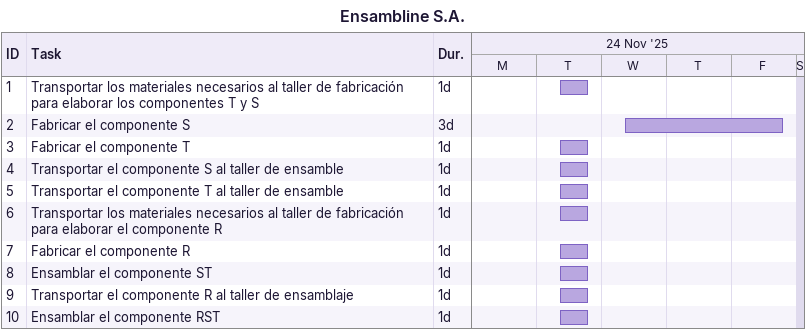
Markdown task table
Ensambline S.A.

| ID | Task | Duration | Start | Finish |
|---|---|---|---|---|
| 1 | Transportar los materiales necesarios al taller de fabricación para elaborar los componentes T y S | 1d | 2025-11-25 | 2025-11-25 |
| 2 | Fabricar el componente S | 3d | 2025-11-26 | 2025-11-28 |
| 3 | Fabricar el componente T | 1d | 2025-11-25 | 2025-11-25 |
| 4 | Transportar el componente S al taller de ensamble | 1d | 2025-11-25 | 2025-11-25 |
| 5 | Transportar el componente T al taller de ensamble | 1d | 2025-11-25 | 2025-11-25 |
| 6 | Transportar los materiales necesarios al taller de fabricación para elaborar el componente R | 1d | 2025-11-25 | 2025-11-25 |
| 7 | Fabricar el componente R | 1d | 2025-11-25 | 2025-11-25 |
| 8 | Ensamblar el componente ST | 1d | 2025-11-25 | 2025-11-25 |
| 9 | Transportar el componente R al taller de ensamblaje | 1d | 2025-11-25 | 2025-11-25 |
| 10 | Ensamblar el componente RST | 1d | 2025-11-25 | 2025-11-25 |
